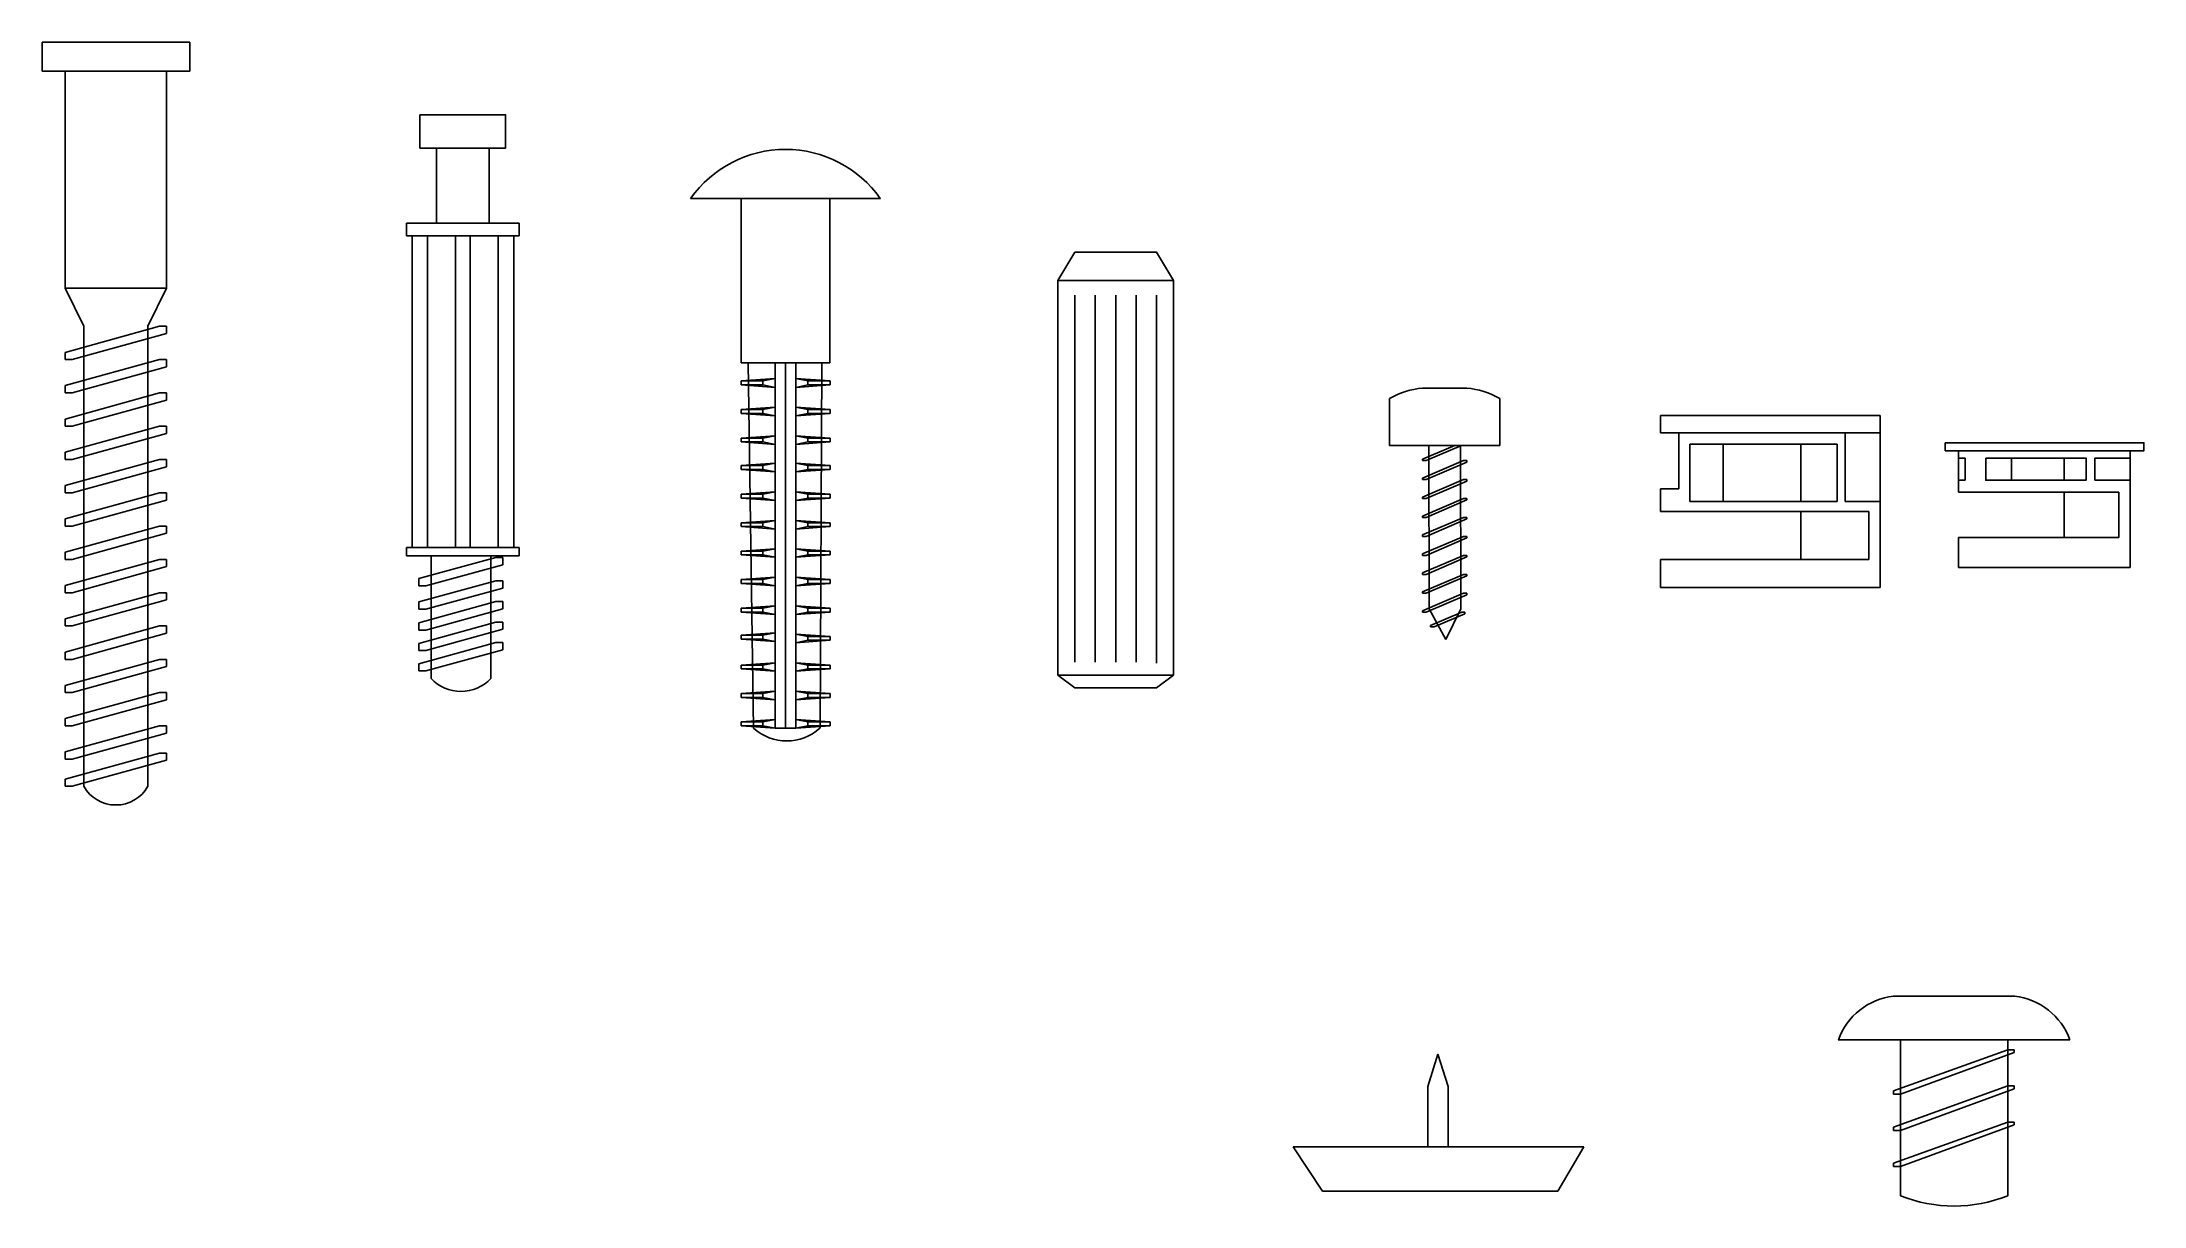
# Model space of a CAD drawing. Header units: inches. Extents: x 1052 to 2064, y 545 to 1092.
# Drawn here: x 1051.96 to 1066.43, y 1064.61 to 1072.63 of the extents above.
import ezdxf

# ---------------------------------------------------------------- set-up
doc = ezdxf.new("R2010")
doc.units = ezdxf.units.IN
doc.header["$MEASUREMENT"] = 0

msp = doc.modelspace()

# ---------------------------------------------------------------- linework, layer by layer
at = {"color": 2}
for p, q in [((1051.956, 1072.428), (1051.956, 1072.628)), ((1051.956, 1072.628), (1052.973, 1072.628)), ((1052.973, 1072.628), (1052.973, 1072.428)), ((1052.116, 1072.428), (1051.956, 1072.428)), ((1052.116, 1070.933), (1052.116, 1072.428)), ((1052.973, 1072.428), (1052.116, 1072.428)), ((1052.813, 1072.428), (1052.813, 1070.933)), ((1056.421, 1071.551), (1057.727, 1071.551)), ((1056.768, 1071.551), (1056.768, 1070.42)), ((1057.38, 1070.42), (1057.38, 1071.551)), ((1054.466, 1071.381), (1055.24, 1071.381)), ((1054.466, 1071.294), (1054.466, 1071.381)), ((1055.24, 1071.381), (1055.24, 1071.294)), ((1055.24, 1071.294), (1054.466, 1071.294)), ((1052.244, 1070.671), (1052.116, 1070.933)), ((1052.116, 1070.933), (1052.813, 1070.933)), ((1052.813, 1070.933), (1052.685, 1070.671)), ((1059.746, 1070.986), (1059.746, 1068.269)), ((1059.067, 1070.885), (1059.067, 1068.357)), ((1059.207, 1070.885), (1059.207, 1068.357)), ((1059.348, 1070.885), (1059.348, 1068.357)), ((1059.489, 1070.885), (1059.489, 1068.357)), ((1059.629, 1070.885), (1059.629, 1068.35)), ((1052.244, 1067.503), (1052.244, 1070.671)), ((1052.685, 1070.671), (1052.685, 1067.503)), ((1056.768, 1070.42), (1057.38, 1070.42)), ((1056.818, 1070.42), (1056.855, 1067.903)), ((1057.074, 1067.903), (1057.074, 1070.42)), ((1057.324, 1070.42), (1057.312, 1067.903)), ((1061.46, 1070.245), (1061.764, 1070.245)), ((1061.233, 1070.174), (1061.233, 1069.85)), ((1061.991, 1069.85), (1061.991, 1070.174)), ((1063.097, 1070.057), (1064.61, 1070.057)), ((1063.097, 1069.937), (1063.097, 1070.057)), ((1064.61, 1070.057), (1064.61, 1069.937)), ((1064.61, 1069.937), (1063.097, 1069.937)), ((1063.225, 1069.937), (1063.225, 1069.552)), ((1064.369, 1069.463), (1064.369, 1069.937)), ((1064.61, 1069.463), (1064.61, 1069.937)), ((1061.233, 1069.85), (1061.991, 1069.85)), ((1061.504, 1069.85), (1061.505, 1068.724)), ((1061.721, 1069.85), (1061.723, 1068.724)), ((1063.3, 1069.463), (1063.3, 1069.859)), ((1063.3, 1069.859), (1064.314, 1069.859)), ((1063.529, 1069.859), (1063.529, 1069.463)), ((1064.063, 1069.859), (1064.063, 1069.463)), ((1064.314, 1069.463), (1064.314, 1069.859)), ((1065.149, 1069.529), (1065.149, 1069.814)), ((1065.196, 1069.763), (1065.149, 1069.763)), ((1065.196, 1069.61), (1065.196, 1069.763)), ((1065.513, 1069.763), (1065.513, 1069.61)), ((1065.876, 1069.763), (1065.876, 1069.61)), ((1066.088, 1069.763), (1066.331, 1069.763)), ((1066.088, 1069.763), (1066.088, 1069.61)), ((1066.331, 1069.01), (1066.331, 1069.814)), ((1063.225, 1069.552), (1063.097, 1069.552)), ((1063.097, 1069.552), (1063.097, 1069.395)), ((1065.149, 1069.61), (1065.196, 1069.61)), ((1066.254, 1069.529), (1065.149, 1069.529)), ((1065.876, 1069.529), (1065.876, 1069.216)), ((1066.088, 1069.61), (1066.331, 1069.61)), ((1066.254, 1069.216), (1066.254, 1069.529)), ((1063.097, 1069.395), (1064.532, 1069.395)), ((1064.314, 1069.463), (1063.3, 1069.463)), ((1064.063, 1069.395), (1064.063, 1069.065)), ((1064.61, 1069.463), (1064.369, 1069.463)), ((1064.532, 1069.395), (1064.532, 1069.065)), ((1064.61, 1068.871), (1064.61, 1069.463)), ((1065.149, 1069.01), (1065.149, 1069.216)), ((1065.149, 1069.216), (1066.254, 1069.216)), ((1054.634, 1069.091), (1054.634, 1068.244)), ((1055.046, 1068.244), (1055.046, 1069.091)), ((1064.532, 1069.065), (1063.097, 1069.065)), ((1063.097, 1069.065), (1063.097, 1068.871)), ((1065.149, 1069.01), (1066.331, 1069.01)), ((1063.097, 1068.871), (1064.61, 1068.871)), ((1061.621, 1068.514), (1061.505, 1068.724)), ((1061.621, 1068.514), (1061.723, 1068.724)), ((1064.702, 1066.058), (1065.536, 1066.058)), ((1064.322, 1065.757), (1065.916, 1065.757)), ((1064.751, 1065.757), (1064.751, 1064.683)), ((1065.488, 1065.757), (1065.488, 1064.683)), ((1061.566, 1065.657), (1061.497, 1065.436)), ((1061.635, 1065.436), (1061.566, 1065.657)), ((1061.497, 1065.436), (1061.497, 1065.021)), ((1061.635, 1065.021), (1061.635, 1065.436)), ((1060.772, 1064.714), (1060.569, 1065.021)), ((1060.569, 1065.021), (1062.569, 1065.021)), ((1062.569, 1065.021), (1062.392, 1064.714)), ((1062.392, 1064.714), (1060.772, 1064.714))]:
    msp.add_line(p, q, dxfattribs=at)
at = {"color": 6}
for p, q in [((1052.116, 1070.491), (1052.765, 1070.671)), ((1052.765, 1070.671), (1052.813, 1070.671)), ((1052.813, 1070.671), (1052.813, 1070.621)), ((1052.116, 1070.441), (1052.116, 1070.491)), ((1052.813, 1070.621), (1052.164, 1070.441)), ((1052.116, 1070.441), (1052.164, 1070.441)), ((1052.116, 1070.262), (1052.765, 1070.441)), ((1052.813, 1070.391), (1052.164, 1070.212)), ((1052.765, 1070.441), (1052.813, 1070.441)), ((1052.813, 1070.441), (1052.813, 1070.391)), ((1052.116, 1070.212), (1052.116, 1070.262)), ((1052.116, 1070.212), (1052.164, 1070.212)), ((1052.116, 1070.032), (1052.765, 1070.212)), ((1052.765, 1070.212), (1052.813, 1070.212)), ((1052.813, 1070.212), (1052.813, 1070.162)), ((1056.768, 1070.267), (1056.768, 1070.294)), ((1056.768, 1070.294), (1056.919, 1070.294)), ((1056.768, 1070.267), (1056.919, 1070.267)), ((1056.919, 1070.294), (1057.004, 1070.31)), ((1056.919, 1070.267), (1056.919, 1070.294)), ((1056.919, 1070.267), (1057.004, 1070.25)), ((1057.229, 1070.294), (1057.145, 1070.31)), ((1057.229, 1070.267), (1057.145, 1070.25)), ((1057.381, 1070.294), (1057.229, 1070.294)), ((1057.229, 1070.267), (1057.229, 1070.294)), ((1057.381, 1070.267), (1057.229, 1070.267)), ((1057.381, 1070.267), (1057.381, 1070.294)), ((1052.813, 1070.162), (1052.164, 1069.983)), ((1056.768, 1070.07), (1056.768, 1070.097)), ((1056.768, 1070.097), (1056.919, 1070.097)), ((1056.768, 1070.07), (1056.919, 1070.07)), ((1056.919, 1070.097), (1057.004, 1070.114)), ((1056.919, 1070.07), (1056.919, 1070.097)), ((1056.919, 1070.07), (1057.004, 1070.054)), ((1057.229, 1070.097), (1057.145, 1070.114)), ((1057.229, 1070.07), (1057.145, 1070.054)), ((1057.381, 1070.097), (1057.229, 1070.097)), ((1057.229, 1070.07), (1057.229, 1070.097)), ((1057.381, 1070.07), (1057.229, 1070.07)), ((1057.381, 1070.07), (1057.381, 1070.097)), ((1052.116, 1069.983), (1052.116, 1070.032)), ((1052.116, 1069.983), (1052.164, 1069.983)), ((1052.116, 1069.803), (1052.765, 1069.983)), ((1052.813, 1069.933), (1052.164, 1069.753)), ((1052.765, 1069.983), (1052.813, 1069.983)), ((1052.813, 1069.983), (1052.813, 1069.933)), ((1056.919, 1069.9), (1057.004, 1069.917)), ((1057.229, 1069.9), (1057.145, 1069.917)), ((1052.116, 1069.753), (1052.116, 1069.803)), ((1056.768, 1069.874), (1056.768, 1069.9)), ((1056.768, 1069.9), (1056.919, 1069.9)), ((1056.768, 1069.874), (1056.919, 1069.874)), ((1056.919, 1069.874), (1056.919, 1069.9)), ((1056.919, 1069.874), (1057.004, 1069.857)), ((1057.229, 1069.874), (1057.145, 1069.857)), ((1057.381, 1069.9), (1057.229, 1069.9)), ((1057.229, 1069.874), (1057.229, 1069.9)), ((1057.381, 1069.874), (1057.229, 1069.874)), ((1057.381, 1069.874), (1057.381, 1069.9)), ((1061.46, 1069.756), (1061.681, 1069.85)), ((1061.727, 1069.85), (1061.485, 1069.746)), ((1052.116, 1069.753), (1052.164, 1069.753)), ((1052.116, 1069.574), (1052.765, 1069.753)), ((1052.813, 1069.703), (1052.164, 1069.524)), ((1052.765, 1069.753), (1052.813, 1069.753)), ((1052.813, 1069.753), (1052.813, 1069.703)), ((1056.768, 1069.684), (1056.768, 1069.711)), ((1056.768, 1069.711), (1056.919, 1069.711)), ((1056.768, 1069.684), (1056.919, 1069.684)), ((1056.919, 1069.711), (1057.004, 1069.727)), ((1056.919, 1069.684), (1056.919, 1069.711)), ((1056.919, 1069.684), (1057.004, 1069.668)), ((1057.229, 1069.711), (1057.145, 1069.727)), ((1057.229, 1069.684), (1057.145, 1069.668)), ((1057.381, 1069.711), (1057.229, 1069.711)), ((1057.229, 1069.684), (1057.229, 1069.711)), ((1057.381, 1069.684), (1057.229, 1069.684)), ((1057.381, 1069.684), (1057.381, 1069.711)), ((1061.46, 1069.746), (1061.46, 1069.756)), ((1061.46, 1069.625), (1061.742, 1069.746)), ((1061.46, 1069.746), (1061.485, 1069.746)), ((1061.46, 1069.615), (1061.46, 1069.625)), ((1061.764, 1069.736), (1061.485, 1069.615)), ((1061.742, 1069.746), (1061.764, 1069.746)), ((1061.764, 1069.746), (1061.764, 1069.736)), ((1052.116, 1069.524), (1052.116, 1069.574)), ((1052.116, 1069.524), (1052.164, 1069.524)), ((1052.116, 1069.345), (1052.765, 1069.524)), ((1052.813, 1069.474), (1052.164, 1069.295)), ((1052.765, 1069.524), (1052.813, 1069.524)), ((1052.813, 1069.524), (1052.813, 1069.474)), ((1056.768, 1069.487), (1056.768, 1069.514)), ((1056.768, 1069.514), (1056.919, 1069.514)), ((1056.768, 1069.487), (1056.919, 1069.487)), ((1056.919, 1069.514), (1057.004, 1069.531)), ((1056.919, 1069.487), (1056.919, 1069.514)), ((1056.919, 1069.487), (1057.004, 1069.471)), ((1057.229, 1069.514), (1057.145, 1069.531)), ((1057.229, 1069.487), (1057.145, 1069.471)), ((1057.381, 1069.514), (1057.229, 1069.514)), ((1057.229, 1069.487), (1057.229, 1069.514)), ((1057.381, 1069.487), (1057.229, 1069.487)), ((1057.381, 1069.487), (1057.381, 1069.514)), ((1061.46, 1069.615), (1061.485, 1069.615)), ((1061.46, 1069.495), (1061.742, 1069.615)), ((1061.46, 1069.485), (1061.46, 1069.495)), ((1061.46, 1069.485), (1061.485, 1069.485)), ((1061.46, 1069.364), (1061.742, 1069.485)), ((1061.764, 1069.605), (1061.485, 1069.485)), ((1061.764, 1069.475), (1061.485, 1069.354)), ((1061.742, 1069.615), (1061.764, 1069.615)), ((1061.742, 1069.485), (1061.764, 1069.485)), ((1061.764, 1069.615), (1061.764, 1069.605)), ((1061.764, 1069.485), (1061.764, 1069.475)), ((1052.116, 1069.295), (1052.116, 1069.345)), ((1056.919, 1069.317), (1057.004, 1069.334)), ((1057.229, 1069.317), (1057.145, 1069.334)), ((1061.46, 1069.354), (1061.46, 1069.364)), ((1061.46, 1069.354), (1061.485, 1069.354)), ((1061.46, 1069.234), (1061.742, 1069.354)), ((1061.764, 1069.344), (1061.485, 1069.224)), ((1061.742, 1069.354), (1061.764, 1069.354)), ((1061.764, 1069.354), (1061.764, 1069.344)), ((1052.116, 1069.295), (1052.164, 1069.295)), ((1052.116, 1069.115), (1052.765, 1069.295)), ((1052.813, 1069.245), (1052.164, 1069.065)), ((1052.765, 1069.295), (1052.813, 1069.295)), ((1052.813, 1069.295), (1052.813, 1069.245)), ((1056.768, 1069.291), (1056.768, 1069.317)), ((1056.768, 1069.317), (1056.919, 1069.317)), ((1056.768, 1069.291), (1056.919, 1069.291)), ((1056.919, 1069.291), (1056.919, 1069.317)), ((1056.919, 1069.291), (1057.004, 1069.274)), ((1057.229, 1069.291), (1057.145, 1069.274)), ((1057.381, 1069.317), (1057.229, 1069.317)), ((1057.229, 1069.291), (1057.229, 1069.317)), ((1057.381, 1069.291), (1057.229, 1069.291)), ((1057.381, 1069.291), (1057.381, 1069.317)), ((1061.46, 1069.224), (1061.46, 1069.234)), ((1061.46, 1069.224), (1061.485, 1069.224)), ((1061.46, 1069.103), (1061.742, 1069.224)), ((1061.764, 1069.214), (1061.485, 1069.093)), ((1061.742, 1069.224), (1061.764, 1069.224)), ((1061.764, 1069.224), (1061.764, 1069.214)), ((1052.116, 1069.065), (1052.116, 1069.115)), ((1052.116, 1069.065), (1052.164, 1069.065)), ((1052.116, 1068.886), (1052.765, 1069.065)), ((1052.765, 1069.065), (1052.813, 1069.065)), ((1052.813, 1069.065), (1052.813, 1069.016)), ((1054.551, 1068.933), (1055.081, 1069.079)), ((1055.081, 1069.079), (1055.129, 1069.079)), ((1055.129, 1069.079), (1055.129, 1069.029)), ((1056.768, 1069.096), (1056.768, 1069.123)), ((1056.768, 1069.123), (1056.919, 1069.123)), ((1056.768, 1069.096), (1056.919, 1069.096)), ((1056.919, 1069.123), (1057.004, 1069.139)), ((1056.919, 1069.096), (1056.919, 1069.123)), ((1056.919, 1069.096), (1057.004, 1069.08)), ((1057.229, 1069.123), (1057.145, 1069.139)), ((1057.229, 1069.096), (1057.145, 1069.08)), ((1057.381, 1069.123), (1057.229, 1069.123)), ((1057.229, 1069.096), (1057.229, 1069.123)), ((1057.381, 1069.096), (1057.229, 1069.096)), ((1057.381, 1069.096), (1057.381, 1069.123)), ((1061.46, 1069.093), (1061.46, 1069.103)), ((1061.46, 1069.093), (1061.485, 1069.093)), ((1061.46, 1068.972), (1061.742, 1069.093)), ((1061.764, 1069.083), (1061.485, 1068.962)), ((1061.742, 1069.093), (1061.764, 1069.093)), ((1061.764, 1069.093), (1061.764, 1069.083)), ((1052.813, 1069.016), (1052.164, 1068.836)), ((1054.551, 1068.883), (1054.551, 1068.933)), ((1054.551, 1068.772), (1055.081, 1068.918)), ((1055.129, 1069.029), (1054.599, 1068.883)), ((1055.081, 1068.918), (1055.129, 1068.918)), ((1055.129, 1068.918), (1055.129, 1068.868)), ((1056.768, 1068.899), (1056.768, 1068.926)), ((1056.768, 1068.926), (1056.919, 1068.926)), ((1056.768, 1068.899), (1056.919, 1068.899)), ((1056.919, 1068.926), (1057.004, 1068.943)), ((1056.919, 1068.899), (1056.919, 1068.926)), ((1056.919, 1068.899), (1057.004, 1068.883)), ((1057.229, 1068.926), (1057.145, 1068.943)), ((1057.229, 1068.899), (1057.145, 1068.883)), ((1057.381, 1068.926), (1057.229, 1068.926)), ((1057.229, 1068.899), (1057.229, 1068.926)), ((1057.381, 1068.899), (1057.229, 1068.899)), ((1057.381, 1068.899), (1057.381, 1068.926)), ((1061.46, 1068.962), (1061.46, 1068.972)), ((1061.46, 1068.962), (1061.485, 1068.962)), ((1061.46, 1068.842), (1061.742, 1068.962)), ((1061.764, 1068.952), (1061.485, 1068.832)), ((1061.742, 1068.962), (1061.764, 1068.962)), ((1061.764, 1068.962), (1061.764, 1068.952)), ((1052.116, 1068.836), (1052.116, 1068.886)), ((1052.116, 1068.836), (1052.164, 1068.836)), ((1052.116, 1068.657), (1052.765, 1068.836)), ((1052.813, 1068.786), (1052.164, 1068.607)), ((1052.765, 1068.836), (1052.813, 1068.836)), ((1052.813, 1068.836), (1052.813, 1068.786)), ((1054.551, 1068.883), (1054.599, 1068.883)), ((1054.551, 1068.629), (1055.081, 1068.775)), ((1054.551, 1068.722), (1054.551, 1068.772)), ((1055.129, 1068.868), (1054.599, 1068.722)), ((1055.081, 1068.775), (1055.129, 1068.775)), ((1055.129, 1068.775), (1055.129, 1068.725)), ((1061.46, 1068.832), (1061.46, 1068.842)), ((1061.46, 1068.832), (1061.485, 1068.832)), ((1061.46, 1068.711), (1061.742, 1068.832)), ((1061.764, 1068.822), (1061.485, 1068.701)), ((1061.742, 1068.832), (1061.764, 1068.832)), ((1061.764, 1068.832), (1061.764, 1068.822)), ((1052.116, 1068.607), (1052.116, 1068.657)), ((1052.116, 1068.607), (1052.164, 1068.607)), ((1052.116, 1068.427), (1052.765, 1068.607)), ((1052.765, 1068.607), (1052.813, 1068.607)), ((1052.813, 1068.607), (1052.813, 1068.557)), ((1054.551, 1068.722), (1054.599, 1068.722)), ((1054.551, 1068.487), (1055.081, 1068.634)), ((1054.551, 1068.579), (1054.551, 1068.629)), ((1055.129, 1068.725), (1054.599, 1068.579)), ((1055.081, 1068.634), (1055.129, 1068.634)), ((1055.129, 1068.634), (1055.129, 1068.584)), ((1056.768, 1068.703), (1056.768, 1068.73)), ((1056.768, 1068.73), (1056.919, 1068.73)), ((1056.768, 1068.703), (1056.919, 1068.703)), ((1056.919, 1068.73), (1057.004, 1068.746)), ((1056.919, 1068.703), (1056.919, 1068.73)), ((1056.919, 1068.703), (1057.004, 1068.686)), ((1057.229, 1068.73), (1057.145, 1068.746)), ((1057.229, 1068.703), (1057.145, 1068.686)), ((1057.381, 1068.73), (1057.229, 1068.73)), ((1057.229, 1068.703), (1057.229, 1068.73)), ((1057.381, 1068.703), (1057.229, 1068.703)), ((1057.381, 1068.703), (1057.381, 1068.73)), ((1061.46, 1068.701), (1061.46, 1068.711)), ((1061.46, 1068.701), (1061.485, 1068.701)), ((1061.515, 1068.61), (1061.729, 1068.701)), ((1061.515, 1068.6), (1061.515, 1068.61)), ((1061.751, 1068.691), (1061.54, 1068.6)), ((1061.729, 1068.701), (1061.751, 1068.701)), ((1061.751, 1068.701), (1061.751, 1068.691)), ((1052.813, 1068.557), (1052.164, 1068.377)), ((1054.551, 1068.579), (1054.599, 1068.579)), ((1054.551, 1068.346), (1055.081, 1068.493)), ((1054.551, 1068.438), (1054.551, 1068.487)), ((1055.129, 1068.584), (1054.599, 1068.438)), ((1055.081, 1068.493), (1055.129, 1068.493)), ((1055.129, 1068.493), (1055.129, 1068.443)), ((1056.768, 1068.516), (1056.768, 1068.543)), ((1056.768, 1068.543), (1056.919, 1068.543)), ((1056.768, 1068.516), (1056.919, 1068.516)), ((1056.919, 1068.543), (1057.004, 1068.559)), ((1056.919, 1068.516), (1056.919, 1068.543)), ((1056.919, 1068.516), (1057.004, 1068.5)), ((1057.229, 1068.535), (1057.145, 1068.551)), ((1057.229, 1068.508), (1057.145, 1068.491)), ((1057.381, 1068.535), (1057.229, 1068.535)), ((1057.229, 1068.508), (1057.229, 1068.535)), ((1057.381, 1068.508), (1057.229, 1068.508)), ((1057.381, 1068.508), (1057.381, 1068.535)), ((1061.515, 1068.6), (1061.54, 1068.6)), ((1052.116, 1068.377), (1052.116, 1068.427)), ((1052.116, 1068.377), (1052.164, 1068.377)), ((1052.116, 1068.198), (1052.765, 1068.377)), ((1052.813, 1068.328), (1052.164, 1068.148)), ((1052.765, 1068.377), (1052.813, 1068.377)), ((1052.813, 1068.377), (1052.813, 1068.328)), ((1054.551, 1068.438), (1054.599, 1068.438)), ((1054.551, 1068.297), (1054.551, 1068.346)), ((1055.129, 1068.443), (1054.599, 1068.297)), ((1056.768, 1068.311), (1056.768, 1068.338)), ((1056.768, 1068.338), (1056.919, 1068.338)), ((1056.919, 1068.338), (1057.004, 1068.354)), ((1056.919, 1068.311), (1056.919, 1068.338)), ((1057.229, 1068.338), (1057.145, 1068.354)), ((1057.381, 1068.338), (1057.229, 1068.338)), ((1057.229, 1068.311), (1057.229, 1068.338)), ((1057.381, 1068.311), (1057.381, 1068.338)), ((1052.116, 1068.148), (1052.116, 1068.198)), ((1054.551, 1068.297), (1054.599, 1068.297)), ((1056.768, 1068.311), (1056.919, 1068.311)), ((1056.919, 1068.311), (1057.004, 1068.295)), ((1057.229, 1068.311), (1057.145, 1068.295)), ((1057.381, 1068.311), (1057.229, 1068.311)), ((1052.116, 1068.148), (1052.164, 1068.148)), ((1052.116, 1067.969), (1052.765, 1068.148)), ((1052.813, 1068.098), (1052.164, 1067.919)), ((1052.765, 1068.148), (1052.813, 1068.148)), ((1052.813, 1068.148), (1052.813, 1068.098)), ((1056.768, 1068.114), (1056.768, 1068.141)), ((1056.768, 1068.141), (1056.919, 1068.141)), ((1056.768, 1068.114), (1056.919, 1068.114)), ((1056.919, 1068.141), (1057.004, 1068.158)), ((1056.919, 1068.114), (1056.919, 1068.141)), ((1056.919, 1068.114), (1057.004, 1068.098)), ((1057.229, 1068.141), (1057.145, 1068.158)), ((1057.229, 1068.114), (1057.145, 1068.098)), ((1057.381, 1068.141), (1057.229, 1068.141)), ((1057.229, 1068.114), (1057.229, 1068.141)), ((1057.381, 1068.114), (1057.229, 1068.114)), ((1057.381, 1068.114), (1057.381, 1068.141)), ((1052.116, 1067.919), (1052.116, 1067.969)), ((1052.116, 1067.919), (1052.164, 1067.919)), ((1052.116, 1067.739), (1052.765, 1067.919)), ((1052.765, 1067.919), (1052.813, 1067.919)), ((1052.813, 1067.919), (1052.813, 1067.869)), ((1056.768, 1067.92), (1056.768, 1067.947)), ((1056.768, 1067.947), (1056.919, 1067.947)), ((1056.768, 1067.92), (1056.919, 1067.92)), ((1056.919, 1067.947), (1057.004, 1067.963)), ((1056.919, 1067.92), (1056.919, 1067.947)), ((1056.919, 1067.92), (1057.004, 1067.903)), ((1057.229, 1067.947), (1057.145, 1067.963)), ((1057.229, 1067.92), (1057.145, 1067.903)), ((1057.381, 1067.947), (1057.229, 1067.947)), ((1057.229, 1067.92), (1057.229, 1067.947)), ((1057.381, 1067.92), (1057.229, 1067.92)), ((1057.381, 1067.92), (1057.381, 1067.947)), ((1052.116, 1067.69), (1052.116, 1067.739)), ((1052.813, 1067.869), (1052.164, 1067.69)), ((1052.116, 1067.553), (1052.765, 1067.732)), ((1052.116, 1067.69), (1052.164, 1067.69)), ((1052.813, 1067.682), (1052.164, 1067.503)), ((1052.765, 1067.732), (1052.813, 1067.732)), ((1052.813, 1067.732), (1052.813, 1067.682)), ((1052.116, 1067.503), (1052.116, 1067.553)), ((1052.116, 1067.503), (1052.164, 1067.503)), ((1065.488, 1065.688), (1064.702, 1065.406)), ((1064.751, 1065.382), (1065.532, 1065.669)), ((1065.532, 1065.688), (1065.488, 1065.688)), ((1065.532, 1065.669), (1065.532, 1065.688)), ((1065.488, 1065.439), (1064.702, 1065.156)), ((1065.532, 1065.439), (1065.488, 1065.439)), ((1065.532, 1065.42), (1065.532, 1065.439)), ((1064.702, 1065.382), (1064.702, 1065.406)), ((1064.702, 1065.382), (1064.751, 1065.382)), ((1064.751, 1065.133), (1065.532, 1065.42)), ((1065.488, 1065.19), (1064.702, 1064.907)), ((1064.702, 1065.133), (1064.702, 1065.156)), ((1064.702, 1065.133), (1064.751, 1065.133)), ((1064.751, 1064.884), (1065.532, 1065.171)), ((1065.532, 1065.19), (1065.488, 1065.19)), ((1065.532, 1065.171), (1065.532, 1065.19)), ((1064.702, 1064.884), (1064.702, 1064.907)), ((1064.702, 1064.884), (1064.751, 1064.884))]:
    msp.add_line(p, q, dxfattribs=at)
at = {"color": 2}
for points in [[(1054.557, 1072.127), (1054.557, 1071.898), (1055.147, 1071.898), (1055.147, 1072.127), (1054.557, 1072.127)], [(1054.672, 1071.898), (1054.672, 1071.381), (1055.034, 1071.381), (1055.034, 1071.898)], [(1054.503, 1071.294), (1054.503, 1069.147), (1054.61, 1069.147), (1054.61, 1071.294)], [(1054.803, 1071.294), (1054.803, 1069.147), (1054.903, 1069.147), (1054.903, 1071.294)], [(1055.095, 1071.294), (1055.095, 1069.147), (1055.204, 1069.147), (1055.204, 1071.294)], [(1058.949, 1068.269), (1059.067, 1068.18), (1059.629, 1068.18), (1059.746, 1068.269), (1058.949, 1068.269), (1058.949, 1070.986), (1059.067, 1071.18), (1059.629, 1071.18), (1059.746, 1070.986), (1058.949, 1070.986)], [(1057.004, 1067.903), (1057.145, 1067.903), (1057.145, 1070.42), (1057.004, 1070.42), (1057.004, 1067.903)], [(1054.466, 1069.147), (1055.24, 1069.147), (1055.24, 1069.091), (1054.466, 1069.091), (1054.466, 1069.147)]]:
    msp.add_lwpolyline(points, dxfattribs=at)
at = {"color": 6}
for points in [[(1057.004, 1070.31), (1057.004, 1070.25), (1056.768, 1070.267)], [(1057.004, 1070.25), (1057.004, 1070.31), (1056.768, 1070.294)], [(1057.145, 1070.31), (1057.145, 1070.25), (1057.381, 1070.267)], [(1057.145, 1070.25), (1057.145, 1070.31), (1057.381, 1070.294)], [(1057.004, 1070.114), (1057.004, 1070.054), (1056.768, 1070.07)], [(1057.004, 1070.054), (1057.004, 1070.114), (1056.768, 1070.097)], [(1057.145, 1070.114), (1057.145, 1070.054), (1057.381, 1070.07)], [(1057.145, 1070.054), (1057.145, 1070.114), (1057.381, 1070.097)], [(1057.004, 1069.917), (1057.004, 1069.857), (1056.768, 1069.874)], [(1057.004, 1069.857), (1057.004, 1069.917), (1056.768, 1069.9)], [(1057.145, 1069.917), (1057.145, 1069.857), (1057.381, 1069.874)], [(1057.145, 1069.857), (1057.145, 1069.917), (1057.381, 1069.9)], [(1057.004, 1069.727), (1057.004, 1069.668), (1056.768, 1069.684)], [(1057.004, 1069.668), (1057.004, 1069.727), (1056.768, 1069.711)], [(1057.145, 1069.727), (1057.145, 1069.668), (1057.381, 1069.684)], [(1057.145, 1069.668), (1057.145, 1069.727), (1057.381, 1069.711)], [(1057.004, 1069.531), (1057.004, 1069.471), (1056.768, 1069.487)], [(1057.004, 1069.471), (1057.004, 1069.531), (1056.768, 1069.514)], [(1057.145, 1069.531), (1057.145, 1069.471), (1057.381, 1069.487)], [(1057.145, 1069.471), (1057.145, 1069.531), (1057.381, 1069.514)], [(1057.004, 1069.334), (1057.004, 1069.274), (1056.768, 1069.291)], [(1057.004, 1069.274), (1057.004, 1069.334), (1056.768, 1069.317)], [(1057.145, 1069.334), (1057.145, 1069.274), (1057.381, 1069.291)], [(1057.145, 1069.274), (1057.145, 1069.334), (1057.381, 1069.317)], [(1057.004, 1069.139), (1057.004, 1069.08), (1056.768, 1069.096)], [(1057.004, 1069.08), (1057.004, 1069.139), (1056.768, 1069.123)], [(1057.145, 1069.139), (1057.145, 1069.08), (1057.381, 1069.096)], [(1057.145, 1069.08), (1057.145, 1069.139), (1057.381, 1069.123)], [(1057.004, 1068.943), (1057.004, 1068.883), (1056.768, 1068.899)], [(1057.004, 1068.883), (1057.004, 1068.943), (1056.768, 1068.926)], [(1057.145, 1068.943), (1057.145, 1068.883), (1057.381, 1068.899)], [(1057.145, 1068.883), (1057.145, 1068.943), (1057.381, 1068.926)], [(1057.004, 1068.746), (1057.004, 1068.686), (1056.768, 1068.703)], [(1057.004, 1068.686), (1057.004, 1068.746), (1056.768, 1068.73)], [(1057.145, 1068.746), (1057.145, 1068.686), (1057.381, 1068.703)], [(1057.145, 1068.686), (1057.145, 1068.746), (1057.381, 1068.73)], [(1057.004, 1068.559), (1057.004, 1068.5), (1056.768, 1068.516)], [(1057.004, 1068.5), (1057.004, 1068.559), (1056.768, 1068.543)], [(1057.145, 1068.551), (1057.145, 1068.491), (1057.381, 1068.508)], [(1057.145, 1068.491), (1057.145, 1068.551), (1057.381, 1068.535)], [(1057.004, 1068.354), (1057.004, 1068.295), (1056.768, 1068.311)], [(1057.004, 1068.295), (1057.004, 1068.354), (1056.768, 1068.338)], [(1057.145, 1068.354), (1057.145, 1068.295), (1057.381, 1068.311)], [(1057.145, 1068.295), (1057.145, 1068.354), (1057.381, 1068.338)], [(1057.004, 1068.158), (1057.004, 1068.098), (1056.768, 1068.114)], [(1057.004, 1068.098), (1057.004, 1068.158), (1056.768, 1068.141)], [(1057.145, 1068.158), (1057.145, 1068.098), (1057.381, 1068.114)], [(1057.145, 1068.098), (1057.145, 1068.158), (1057.381, 1068.141)], [(1057.004, 1067.963), (1057.004, 1067.903), (1056.768, 1067.92)], [(1057.004, 1067.903), (1057.004, 1067.963), (1056.768, 1067.947)], [(1057.145, 1067.963), (1057.145, 1067.903), (1057.381, 1067.92)], [(1057.145, 1067.903), (1057.145, 1067.963), (1057.381, 1067.947)]]:
    msp.add_lwpolyline(points, dxfattribs=at)
at = {"color": 2}
for points in [[(1065.058, 1069.869), (1066.426, 1069.869), (1066.426, 1069.814), (1065.058, 1069.814)], [(1065.337, 1069.763), (1066.028, 1069.763), (1066.028, 1069.61), (1065.337, 1069.61)]]:
    msp.add_lwpolyline(points, close=True, dxfattribs=at)
for centre, radius, start, end in [((1057.074, 1071.089), 0.8, 35.2923, 144.7077), ((1061.509, 1069.689), 0.558, 95.0377, 119.6208), ((1061.715, 1069.689), 0.558, 60.3792, 84.9623), ((1054.84, 1068.441), 0.285, 223.7004, 316.2996), ((1057.083, 1068.157), 0.342, 228.0816, 311.9184), ((1052.464, 1067.628), 0.254, 209.548, 330.452), ((1064.755, 1065.601), 0.46, 96.5475, 160.1842), ((1065.483, 1065.601), 0.46, 19.8158, 83.4525), ((1065.119, 1065.61), 0.998, 248.3009, 291.6991)]:
    msp.add_arc(centre, radius, start, end, dxfattribs=at)

doc.saveas('drawing.dxf')
